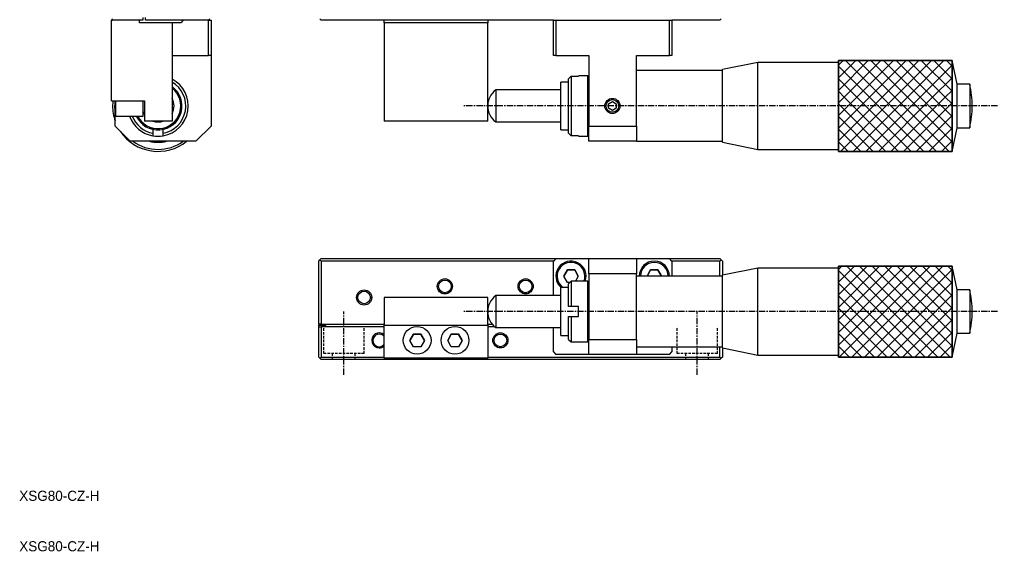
# Model space of a CAD drawing. Extents: x 10 to 391, y 10 to 252.
# Drawn here: x 10.1 to 203.8, y 10 to 115.4 of the extents above; entities that cross this region are included whole.
import ezdxf

# ---------------------------------------------------------------- set-up
doc = ezdxf.new("R2010")
doc.units = 0
doc.linetypes.add('CENTER', pattern=[2, 1.25, -0.25, 0.25, -0.25])
doc.linetypes.add('DASHED', pattern=[0.75, 0.5, -0.25])
doc.layers.get('0').update_dxf_attribs({"linetype": 'CONTINUOUS'})
doc.layers.add('CENTER', color=1, linetype='CENTER')
doc.styles.get("Standard").update_dxf_attribs({"font": 'FG教科書体NT-M'})

msp = doc.modelspace()

# ---------------------------------------------------------------- linework, layer by layer
at = {"color": 7, "linetype": 'CONTINUOUS'}
for p, q in [((28.25, 115.5), (28.5, 115.25)), ((28.3, 99.25), (28.3, 115.25)), ((28.3, 115.25), (28.5, 115.25)), ((34.5, 115.25), (28.5, 115.25)), ((33.8, 114.75), (33.8, 115.25)), ((40.3, 114.75), (33.8, 114.75)), ((34.5, 115.75), (34.5, 115.25)), ((35, 115.25), (35, 115.75)), ((47.5, 115.25), (35, 115.25)), ((40.3, 114.75), (40.3, 95.25)), ((42, 114.75), (40.3, 114.75)), ((42.5, 115.25), (42, 114.75)), ((47.75, 115.5), (47.5, 115.25)), ((47.5, 108.25), (47.5, 115.25)), ((47.5, 115.25), (48, 115.25)), ((48, 115.25), (48, 108.25)), ((69.594929, 115.5), (69.844929, 115.25)), ((115.844929, 115.25), (69.844929, 115.25)), ((82.344929, 114.75), (82.344929, 115.25)), ((82.344929, 114.75), (82.344929, 95.25)), ((102.844929, 114.75), (82.344929, 114.75)), ((102.844929, 115.25), (102.844929, 114.75)), ((102.844929, 95.25), (102.844929, 114.75)), ((115.844929, 108.25), (115.844929, 115.25)), ((115.844929, 115.25), (116.344929, 115.25)), ((116.344929, 115.25), (116.344929, 108.25)), ((116.344929, 115.25), (138.844929, 115.25)), ((138.844929, 108.25), (138.844929, 115.25)), ((138.844929, 115.25), (139.344929, 115.25)), ((139.344929, 115.25), (139.344929, 108.25)), ((148.844929, 115.25), (139.344929, 115.25)), ((148.844929, 115.25), (149.094929, 115.5)), ((40.3, 108.25), (47.5, 108.25)), ((48, 108.25), (47.5, 108.25)), ((48, 108.25), (48, 94.25)), ((116.344929, 108.25), (115.844929, 108.25)), ((116.344929, 108.25), (122.844929, 108.25)), ((122.844929, 108.25), (122.844929, 94.25)), ((132.344929, 94.25), (132.344929, 108.25)), ((132.344929, 108.25), (138.844929, 108.25)), ((139.344929, 108.25), (138.844929, 108.25)), ((156.344929, 106.85), (149.344929, 105.45)), ((156.344929, 89.65), (156.344929, 106.85)), ((172.344929, 106.85), (156.344929, 106.85)), ((172.344929, 107.25), (194.844929, 107.25)), ((172.344929, 89.25), (172.344929, 107.25)), ((195.844929, 102.55), (194.844929, 107.25)), ((194.844929, 107.25), (194.844929, 89.25)), ((149.344929, 105.25), (132.344929, 105.25)), ((149.344929, 91.05), (149.344929, 105.45)), ((117.344929, 102.631233), (117.344929, 103)), ((118.844929, 103), (117.344929, 103)), ((118.844929, 103.658327), (119.344929, 104.16608)), ((118.844929, 92.841673), (118.844929, 103.658327)), ((119.344929, 104.16608), (119.344929, 92.33392)), ((119.344929, 104.16608), (120.844929, 104.16608)), ((120.844929, 104.16608), (120.844929, 104.25)), ((122.644929, 104.25), (120.844929, 104.25)), ((122.644929, 92.25), (122.644929, 104.25)), ((122.844929, 104.05), (122.644929, 104.25)), ((104.412109, 101.425), (104.412109, 95.075)), ((117.344929, 101.425), (104.412109, 101.425)), ((117.344929, 93.868767), (117.344929, 102.631233)), ((195.844929, 93.95), (195.844929, 102.55)), ((198.344929, 102.55), (195.844929, 102.55)), ((198.344929, 102.55), (198.344929, 93.95)), ((28.3, 99.25), (34.8, 99.25)), ((29, 94.25), (29, 99.25)), ((29.05, 99.25), (29.05, 96.25)), ((34.55, 96.25), (34.55, 99.25)), ((34.8, 99.25), (34.8, 95.25)), ((126.794929, 98.683013), (127.544929, 99.116025)), ((127.544929, 99.116025), (128.294929, 98.683013)), ((126.794929, 97.816987), (126.794929, 98.683013)), ((127.544929, 97.383975), (126.794929, 97.816987)), ((128.294929, 97.816987), (127.544929, 97.383975)), ((128.294929, 98.683013), (128.294929, 97.816987)), ((29.05, 96.25), (34.55, 96.25)), ((40.3, 95.25), (34.8, 95.25)), ((102.844929, 95.25), (82.344929, 95.25)), ((104.412109, 95.075), (117.344929, 95.075)), ((29, 94.25), (32, 91.25)), ((36.5, 93.606456), (36.5, 92.841673)), ((38.5, 92.841673), (38.5, 93.606456)), ((45, 91.25), (48, 94.25)), ((117.344929, 93.5), (117.344929, 93.868767)), ((117.344929, 93.5), (118.844929, 93.5)), ((122.844929, 94.25), (132.344929, 94.25)), ((122.844929, 91.25), (122.844929, 94.25)), ((132.344929, 94.25), (132.344929, 91.25)), ((194.844929, 89.25), (195.844929, 93.95)), ((195.844929, 93.95), (198.344929, 93.95)), ((45, 91.25), (32, 91.25)), ((36.5, 92.841673), (36.5, 92.33392)), ((38.5, 92.33392), (38.5, 92.841673)), ((119.344929, 92.33392), (118.844929, 92.841673)), ((120.844929, 92.33392), (119.344929, 92.33392)), ((120.844929, 92.25), (120.844929, 92.33392)), ((120.844929, 92.25), (122.644929, 92.25)), ((122.644929, 92.25), (122.844929, 92.45)), ((132.344929, 91.25), (122.844929, 91.25)), ((132.344929, 91.25), (149.344929, 91.25)), ((149.344929, 91.05), (156.344929, 89.65)), ((156.344929, 89.65), (172.344929, 89.65)), ((194.844929, 89.25), (172.344929, 89.25)), ((69.594929, 67.75), (69.844929, 68)), ((69.844929, 68), (116.344929, 68)), ((116.344929, 68), (115.844929, 67.5)), ((116.344929, 68), (122.844929, 68)), ((122.844929, 65), (122.844929, 68)), ((122.844929, 68), (132.344929, 68)), ((132.344929, 68), (132.344929, 65)), ((132.344929, 68), (138.844929, 68)), ((139.344929, 67.5), (138.844929, 68)), ((138.844929, 68), (148.844929, 68)), ((148.844929, 68), (149.094929, 67.75)), ((69.344929, 67.5), (69.594929, 67.75)), ((69.344929, 55), (69.344929, 67.5)), ((69.594929, 67.75), (69.844929, 67.5)), ((69.844929, 67.5), (69.844929, 55)), ((115.844929, 67.5), (69.844929, 67.5)), ((115.844929, 60.675), (115.844929, 67.5)), ((139.344929, 67.5), (139.344929, 64.5)), ((148.844929, 67.5), (139.344929, 67.5)), ((148.844929, 67.5), (149.094929, 67.75)), ((148.844929, 64.5), (148.844929, 67.5)), ((149.094929, 67.75), (149.344929, 67.5)), ((149.344929, 67.5), (149.344929, 64.7)), ((156.344929, 66.1), (149.344929, 64.7)), ((156.344929, 48.9), (156.344929, 66.1)), ((172.344929, 66.1), (156.344929, 66.1)), ((172.344929, 66.5), (194.844929, 66.5)), ((172.344929, 48.5), (172.344929, 66.5)), ((194.844929, 57.5), (194.844929, 66.5)), ((195.844929, 61.8), (194.844929, 66.5)), ((194.844929, 66.5), (194.844929, 48.5)), ((117.901554, 64.5), (118.623242, 65.75)), ((118.623242, 65.75), (117.901554, 64.5)), ((118.623242, 63.25), (117.901554, 64.5)), ((118.623242, 65.75), (120.066617, 65.75)), ((120.066617, 65.75), (118.623242, 65.75)), ((120.066617, 65.75), (120.788305, 64.5)), ((120.788305, 64.5), (120.066617, 65.75)), ((120.788305, 64.5), (120.210955, 63.5)), ((132.344929, 65), (122.844929, 65)), ((122.844929, 65), (122.844929, 52)), ((132.344929, 57.5), (132.344929, 65)), ((149.344929, 64.5), (132.344929, 64.5)), ((134.401554, 64.5), (135.123242, 65.75)), ((135.123242, 65.75), (134.401554, 64.5)), ((135.123242, 65.75), (136.566617, 65.75)), ((136.566617, 65.75), (135.123242, 65.75)), ((136.566617, 65.75), (137.288305, 64.5)), ((137.288305, 64.5), (136.566617, 65.75)), ((149.344929, 50.3), (149.344929, 64.7)), ((117.344929, 52.75), (117.344929, 62.25)), ((118.844929, 62.25), (117.344929, 62.25)), ((119.094929, 63.25), (118.623242, 63.25)), ((119.344929, 63.5), (118.844929, 63)), ((118.844929, 58.5), (118.844929, 63)), ((119.344929, 63.5), (119.344929, 58.5)), ((122.644929, 63.5), (119.344929, 63.5)), ((122.644929, 51.5), (122.644929, 63.5)), ((122.844929, 63.3), (122.644929, 63.5)), ((82.344929, 60.3), (82.344929, 54.8)), ((102.844929, 60.3), (82.344929, 60.3)), ((102.844929, 54.8), (102.844929, 60.3)), ((104.412109, 60.675), (104.412109, 57.5)), ((117.344929, 60.675), (104.412109, 60.675)), ((195.844929, 57.5), (195.844929, 61.8)), ((198.344929, 61.8), (195.844929, 61.8)), ((198.344929, 61.8), (198.344929, 53.2)), ((119.344929, 58.5), (118.844929, 58.5)), ((120.844929, 58.5), (119.344929, 58.5)), ((120.844929, 56.5), (120.844929, 58.5)), ((104.412109, 57.5), (104.412109, 54.325)), ((118.844929, 52), (118.844929, 56.5)), ((118.844929, 56.5), (119.344929, 56.5)), ((119.344929, 56.5), (119.344929, 51.5)), ((119.344929, 56.5), (120.844929, 56.5)), ((132.344929, 52), (132.344929, 57.5)), ((195.844929, 53.2), (195.844929, 57.5)), ((69.844929, 55), (69.344929, 55)), ((69.344929, 55), (69.344929, 54.8)), ((69.344929, 54.8), (70.744929, 54.8)), ((69.344929, 54.5), (69.344929, 54.8)), ((69.344929, 48.5), (69.344929, 54.5)), ((69.344929, 54.5), (69.844929, 54.5)), ((69.844929, 55), (82.344929, 55)), ((69.844929, 54.5), (69.844929, 48.5)), ((82.344929, 54.5), (69.844929, 54.5)), ((70.744929, 55), (70.744929, 54.8)), ((82.344929, 54.8), (102.844929, 54.8)), ((82.344929, 48.3), (82.344929, 54.8)), ((102.844929, 55), (103.722587, 55)), ((102.844929, 54.8), (102.844929, 48.3)), ((104.199334, 54.5), (102.844929, 54.5)), ((104.412109, 54.325), (117.344929, 54.325)), ((115.844929, 49.5), (115.844929, 54.325)), ((87.401554, 51.8), (88.123242, 53.05)), ((88.123242, 53.05), (87.401554, 51.8)), ((88.123242, 53.05), (89.566617, 53.05)), ((89.566617, 53.05), (88.123242, 53.05)), ((89.566617, 53.05), (90.288305, 51.8)), ((90.288305, 51.8), (89.566617, 53.05)), ((94.901554, 51.8), (95.623242, 53.05)), ((95.623242, 53.05), (94.901554, 51.8)), ((95.623242, 53.05), (97.066617, 53.05)), ((97.066617, 53.05), (95.623242, 53.05)), ((97.066617, 53.05), (97.788305, 51.8)), ((97.788305, 51.8), (97.066617, 53.05)), ((117.344929, 52.75), (118.844929, 52.75)), ((194.844929, 48.5), (195.844929, 53.2)), ((195.844929, 53.2), (198.344929, 53.2)), ((88.123242, 50.55), (87.401554, 51.8)), ((89.566617, 50.55), (88.123242, 50.55)), ((90.288305, 51.8), (89.566617, 50.55)), ((95.623242, 50.55), (94.901554, 51.8)), ((97.066617, 50.55), (95.623242, 50.55)), ((97.788305, 51.8), (97.066617, 50.55)), ((118.844929, 52), (119.344929, 51.5)), ((119.344929, 51.5), (122.644929, 51.5)), ((122.644929, 51.5), (122.844929, 51.7)), ((122.844929, 52), (132.344929, 52)), ((122.844929, 49), (122.844929, 52)), ((132.344929, 52), (132.344929, 49)), ((132.344929, 50.5), (149.344929, 50.5)), ((139.344929, 50.5), (139.344929, 49.5)), ((148.844929, 48.5), (148.844929, 50.5)), ((69.594929, 48.25), (69.344929, 48.5)), ((69.594929, 48.25), (69.844929, 48.5)), ((69.844929, 48.5), (82.344929, 48.5)), ((102.844929, 48.5), (148.844929, 48.5)), ((115.844929, 49.5), (116.344929, 49)), ((122.844929, 49), (116.344929, 49)), ((132.344929, 49), (122.844929, 49)), ((138.844929, 49), (132.344929, 49)), ((138.844929, 49), (139.344929, 49.5)), ((148.844929, 48.5), (149.094929, 48.25)), ((149.344929, 48.5), (149.094929, 48.25)), ((149.344929, 50.3), (149.344929, 48.5)), ((149.344929, 50.3), (156.344929, 48.9)), ((156.344929, 48.9), (172.344929, 48.9)), ((194.844929, 48.5), (172.344929, 48.5)), ((69.844929, 48), (69.594929, 48.25)), ((148.844929, 48), (69.844929, 48)), ((102.844929, 48.3), (82.344929, 48.3)), ((149.094929, 48.25), (148.844929, 48))]:
    msp.add_line(p, q, dxfattribs=at)
at = {"color": 3, "linetype": 'CONTINUOUS'}
for p, q in [((172.344929, 107.25), (172.344929, 89.25)), ((194.844929, 107.25), (172.344929, 107.25)), ((172.344929, 106.344929), (173.25, 107.25)), ((172.344929, 103.844929), (175.75, 107.25)), ((172.344929, 101.344929), (178.25, 107.25)), ((173.5, 100), (180.75, 107.25)), ((173.75, 107.25), (181, 100)), ((176, 100), (183.25, 107.25)), ((176.25, 107.25), (183.5, 100)), ((178.5, 100), (185.75, 107.25)), ((178.75, 107.25), (186, 100)), ((181, 100), (188.25, 107.25)), ((181.25, 107.25), (188.5, 100)), ((183.5, 100), (190.75, 107.25)), ((183.75, 107.25), (191, 100)), ((186, 100), (193.25, 107.25)), ((186.25, 107.25), (193.5, 100)), ((188.75, 107.25), (194.844929, 101.155071)), ((191.25, 107.25), (194.844929, 103.655071)), ((193.75, 107.25), (194.844929, 106.155071)), ((194.844929, 89.25), (194.844929, 107.25)), ((172.344929, 106.155071), (178.5, 100)), ((188.5, 100), (194.844929, 106.344929)), ((172.344929, 103.655071), (176, 100)), ((191, 100), (194.844929, 103.844929)), ((172.344929, 101.155071), (173.5, 100)), ((193.5, 100), (194.844929, 101.344929)), ((172.344929, 98.844929), (173.5, 100)), ((172.344929, 96.344929), (176, 100)), ((172.344929, 93.844929), (178.5, 100)), ((172.344929, 91.344929), (181, 100)), ((172.75, 89.25), (183.5, 100)), ((173.5, 100), (184.25, 89.25)), ((175.25, 89.25), (186, 100)), ((176, 100), (186.75, 89.25)), ((177.75, 89.25), (188.5, 100)), ((178.5, 100), (189.25, 89.25)), ((180.25, 89.25), (191, 100)), ((181, 100), (191.75, 89.25)), ((182.75, 89.25), (193.5, 100)), ((183.5, 100), (194.25, 89.25)), ((185.25, 89.25), (194.844929, 98.844929)), ((186, 100), (194.844929, 91.155071)), ((188.5, 100), (194.844929, 93.655071)), ((191, 100), (194.844929, 96.155071)), ((193.5, 100), (194.844929, 98.655071)), ((172.344929, 98.655071), (181.75, 89.25)), ((172.344929, 96.155071), (179.25, 89.25)), ((187.75, 89.25), (194.844929, 96.344929)), ((172.344929, 93.655071), (176.75, 89.25)), ((190.25, 89.25), (194.844929, 93.844929)), ((172.344929, 91.155071), (174.25, 89.25)), ((192.75, 89.25), (194.844929, 91.344929)), ((172.344929, 89.25), (194.844929, 89.25)), ((172.344929, 66.5), (172.344929, 48.5)), ((194.844929, 66.5), (172.344929, 66.5)), ((172.344929, 65.844929), (173, 66.5)), ((172.344929, 63.344929), (175.5, 66.5)), ((172.344929, 60.844929), (178, 66.5)), ((172.344929, 58.344929), (180.5, 66.5)), ((172.344929, 55.844929), (183, 66.5)), ((172.344929, 53.344929), (185.5, 66.5)), ((172.344929, 50.844929), (188, 66.5)), ((172.5, 48.5), (190.5, 66.5)), ((174, 66.5), (192, 48.5)), ((175, 48.5), (193, 66.5)), ((176.5, 66.5), (194.5, 48.5)), ((179, 66.5), (194.844929, 50.655071)), ((181.5, 66.5), (194.844929, 53.155071)), ((184, 66.5), (194.844929, 55.655071)), ((186.5, 66.5), (194.844929, 58.155071)), ((189, 66.5), (194.844929, 60.655071)), ((191.5, 66.5), (194.844929, 63.155071)), ((194, 66.5), (194.844929, 65.655071)), ((172.344929, 65.655071), (189.5, 48.5)), ((177.5, 48.5), (194.844929, 65.844929)), ((172.344929, 63.155071), (187, 48.5)), ((180, 48.5), (194.844929, 63.344929)), ((172.344929, 60.655071), (184.5, 48.5)), ((182.5, 48.5), (194.844929, 60.844929)), ((172.344929, 58.155071), (182, 48.5)), ((185, 48.5), (194.844929, 58.344929)), ((194.844929, 48.5), (194.844929, 57.5)), ((172.344929, 55.655071), (179.5, 48.5)), ((187.5, 48.5), (194.844929, 55.844929)), ((172.344929, 53.155071), (177, 48.5)), ((190, 48.5), (194.844929, 53.344929)), ((172.344929, 50.655071), (174.5, 48.5)), ((192.5, 48.5), (194.844929, 50.844929)), ((172.344929, 48.5), (194.844929, 48.5))]:
    msp.add_line(p, q, dxfattribs=at)
at = {"color": 3, "linetype": 'DASHED'}
for p, q in [((70.344929, 49.2), (70.344929, 54.5)), ((78.344929, 49.2), (78.344929, 54.5)), ((140.344929, 49.2), (140.344929, 54.5)), ((148.344929, 49.2), (148.344929, 54.5)), ((78.344929, 49.2), (70.344929, 49.2)), ((72.094929, 48), (72.094929, 49.2)), ((76.594929, 48), (76.594929, 49.2)), ((148.344929, 49.2), (140.344929, 49.2)), ((142.094929, 48), (142.094929, 49.2)), ((146.594929, 48), (146.594929, 49.2))]:
    msp.add_line(p, q, dxfattribs=at)
at = {"color": 3, "linetype": 'CONTINUOUS'}
for centre in [(127.544929, 98.25), (94.344929, 62.5), (110.344929, 62.5), (78.344929, 60.3), (105.344929, 51.8)]:
    msp.add_circle(centre, 1.5, dxfattribs=at)
at = {"color": 7, "linetype": 'CONTINUOUS'}
for centre, radius in [((127.544929, 98.25), 1.25), ((94.344929, 62.5), 1.25), ((110.344929, 62.5), 1.25), ((78.344929, 60.3), 1.25), ((88.844929, 51.8), 2.75), ((96.344929, 51.8), 2.75), ((105.344929, 51.8), 1.25)]:
    msp.add_circle(centre, radius, dxfattribs=at)
for centre, radius, start, end in [((37.5, 98.25), 6, 279.594068, 62.181861), ((37.5, 98.25), 5.5, 280.475682, 59.396705), ((37.5, 98.25), 4.75, 204.901062, 53.880332), ((106.845086, 98.25), 4, 127.462651, 232.537349), ((180.104929, 98.25), 18.74, 0, 13.265029), ((37.5, 98.25), 9, 173.62063, 180), ((37.5, 98.25), 8.6, 173.322595, 188.746013), ((37.5, 98.25), 3.175, 331.871172, 28.128828), ((37.5, 98.25), 9, 180, 199.188136), ((37.5, 98.25), 3.175, 201.699801, 211.745484), ((180.104929, 98.25), 18.74, 346.734971, 0), ((37.5, 98.25), 6, 199.471221, 260.405932), ((37.5, 98.25), 5.5, 201.323686, 259.524318), ((37.5, 98.25), 3.175, 250.888268, 270), ((37.5, 98.25), 3.175, 270, 289.111732), ((37.5, 98.25), 9, 214.140689, 308.942441), ((37.5, 98.25), 8.6, 234.484016, 305.515984), ((37.5, 98.25), 7.2, 256.463797, 283.536203), ((37.5, 98.25), 6, 260.405932, 279.594068), ((119.344929, 64.5), 3, 340.528779, 228.590378), ((119.344929, 64.5), 2.75, 338.676314, 234.903199), ((135.844929, 64.5), 3, 0, 180), ((135.844929, 64.5), 2.75, 0, 180), ((106.845086, 57.5), 4, 127.462651, 232.537349), ((180.104929, 57.5), 18.74, 0, 13.265029), ((180.104929, 57.5), 18.74, 346.734971, 0), ((81.344929, 51.8), 1.25, 36.869898, 323.130102)]:
    msp.add_arc(centre, radius, start, end, dxfattribs=at)
at = {"color": 3, "linetype": 'CONTINUOUS'}
for centre, radius, start, end in [((37.5, 98.25), 4.5, 206.3878, 51.521405), ((81.344929, 51.8), 1.5, 48.189685, 270), ((81.344929, 51.8), 1.5, 270, 311.810315)]:
    msp.add_arc(centre, radius, start, end, dxfattribs=at)
at = {"layer": 'CENTER', "color": 1, "linetype": 'CENTER'}
for p, q in [((203.844929, 98.25), (97.845086, 98.25)), ((74.344929, 45), (74.344929, 57.5)), ((203.844929, 57.5), (97.845086, 57.5)), ((144.344929, 45), (144.344929, 57.5))]:
    msp.add_line(p, q, dxfattribs=at)

# ---------------------------------------------------------------- texts
at = {"color": 7, "linetype": 'CONTINUOUS'}
for p in [(10, 20), (10, 10)]:
    msp.add_text('XSG80-CZ-H', height=2, dxfattribs=at).set_placement(p)

doc.saveas('drawing.dxf')
